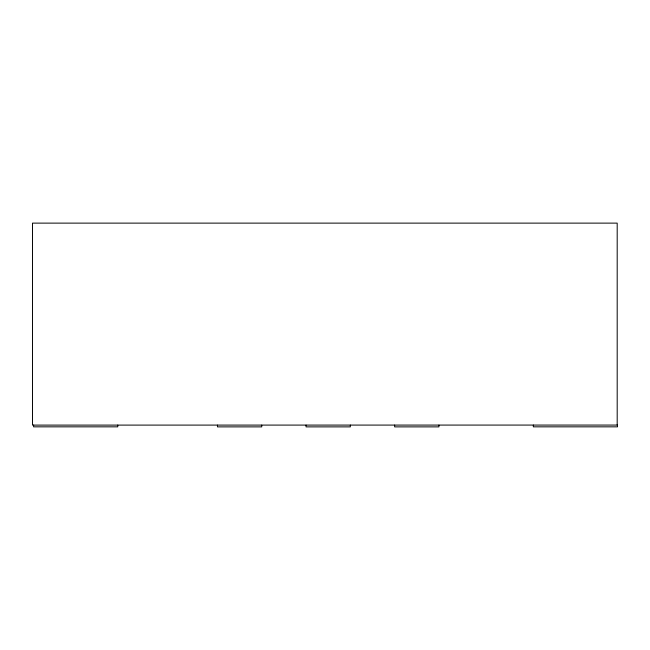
<?xml version="1.0" encoding="UTF-8"?>
<svg xmlns="http://www.w3.org/2000/svg" width="650" height="650" viewBox="0 0 650 650"><rect width="100%" height="100%" fill="white"/><g stroke="black" fill="none" stroke-linecap="round" stroke-linejoin="round"><path stroke-width="0.97" d="M617.191 425.108L617.191 223.121L32.5 223.121L32.5 425.108L617.5 425.067L617.5 426.839L533.341 426.839L533.341 425.067M438.929 425.108L438.929 426.879L394.631 426.879L394.631 425.108M350.334 425.108L350.334 426.879L306.044 426.879L306.044 425.108M261.747 425.108L261.747 426.879L217.449 426.879L217.449 425.108M117.764 425.067L117.764 426.839L33.597 426.839L33.597 425.067"/></g></svg>
